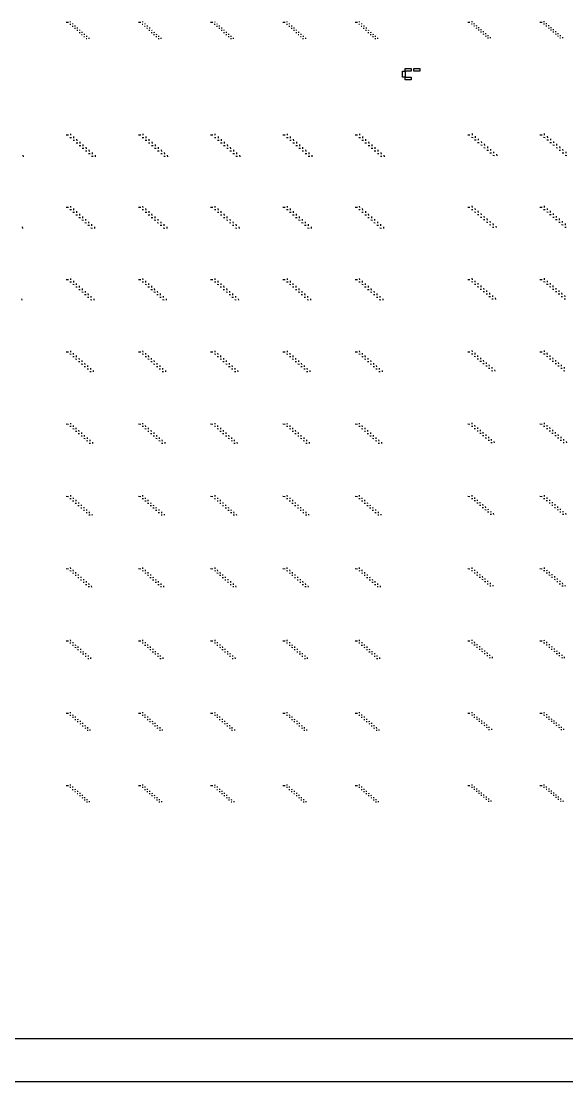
# Model space of a CAD drawing. Extents: x 0 to 300000, y 0 to 300000.
# Drawn here: x 150708 to 188482, y 0 to 73365 of the extents above; entities that cross this region are included whole.
import ezdxf

# ---------------------------------------------------------------- set-up
doc = ezdxf.new("R2010")
doc.units = 0

msp = doc.modelspace()

# ---------------------------------------------------------------- linework, layer by layer
at = {"color": 7}
for p, q in [((181900, 73365), (181900, 73300)), ((186900, 73365), (186900, 73300)), ((153820, 73305), (153980, 73295)), ((154075, 73170), (154140, 73170)), ((154100, 73355), (154105, 73290)), ((154235, 73030), (154300, 73025)), ((154260, 73215), (154265, 73150)), ((154395, 72885), (154460, 72880)), ((154420, 73070), (154425, 73005)), ((154555, 72740), (154620, 72735)), ((154580, 72925), (154585, 72860)), ((154740, 72780), (154745, 72715)), ((154900, 72635), (154905, 72570)), ((158820, 73305), (158980, 73295)), ((159075, 73170), (159140, 73170)), ((159100, 73355), (159105, 73290)), ((159235, 73030), (159300, 73025)), ((159260, 73215), (159265, 73150)), ((159395, 72885), (159460, 72880)), ((159420, 73070), (159425, 73005)), ((159555, 72740), (159620, 72735)), ((159580, 72925), (159585, 72860)), ((159740, 72780), (159745, 72715)), ((159900, 72635), (159905, 72570)), ((163820, 73305), (163980, 73295)), ((164075, 73170), (164140, 73170)), ((164100, 73355), (164105, 73290)), ((164235, 73030), (164300, 73025)), ((164260, 73215), (164265, 73150)), ((164395, 72885), (164460, 72880)), ((164420, 73070), (164425, 73005)), ((164555, 72740), (164620, 72735)), ((164580, 72925), (164585, 72860)), ((164740, 72780), (164745, 72715)), ((164900, 72635), (164905, 72570)), ((168820, 73305), (168980, 73295)), ((169075, 73170), (169140, 73170)), ((169100, 73355), (169105, 73290)), ((169235, 73030), (169300, 73025)), ((169260, 73215), (169265, 73150)), ((169395, 72885), (169460, 72880)), ((169420, 73070), (169425, 73005)), ((169555, 72740), (169620, 72735)), ((169580, 72925), (169585, 72860)), ((169740, 72780), (169745, 72715)), ((169900, 72635), (169905, 72570)), ((173820, 73305), (173980, 73295)), ((174075, 73170), (174140, 73170)), ((174100, 73355), (174105, 73290)), ((174235, 73030), (174300, 73025)), ((174260, 73215), (174265, 73150)), ((174395, 72885), (174460, 72880)), ((174420, 73070), (174425, 73005)), ((174555, 72740), (174620, 72735)), ((174580, 72925), (174585, 72860)), ((174740, 72780), (174745, 72715)), ((174900, 72635), (174905, 72570)), ((181620, 73305), (181780, 73295)), ((181875, 73180), (181940, 73175)), ((182035, 73040), (182095, 73035)), ((182055, 73225), (182060, 73160)), ((182190, 72900), (182255, 72895)), ((182215, 73085), (182220, 73020)), ((182350, 72765), (182415, 72760)), ((182375, 72950), (182380, 72885)), ((182535, 72810), (182540, 72745)), ((182695, 72670), (182700, 72605)), ((186620, 73305), (186780, 73295)), ((186875, 73180), (186940, 73175)), ((187035, 73040), (187095, 73035)), ((187055, 73225), (187060, 73160)), ((187190, 72900), (187255, 72895)), ((187215, 73085), (187220, 73020)), ((187350, 72765), (187415, 72760)), ((187375, 72950), (187380, 72885)), ((187535, 72810), (187540, 72745)), ((187695, 72670), (187700, 72605)), ((154715, 72595), (154780, 72590)), ((154875, 72450), (154940, 72445)), ((155035, 72305), (155100, 72305)), ((155060, 72495), (155065, 72430)), ((155195, 72165), (155260, 72160)), ((155220, 72350), (155225, 72285)), ((155380, 72205), (155385, 72140)), ((159715, 72595), (159780, 72590)), ((159875, 72450), (159940, 72445)), ((160035, 72305), (160100, 72305)), ((160060, 72495), (160065, 72430)), ((160195, 72165), (160260, 72160)), ((160220, 72350), (160225, 72285)), ((160380, 72205), (160385, 72140)), ((164715, 72595), (164780, 72590)), ((164875, 72450), (164940, 72445)), ((165035, 72305), (165100, 72305)), ((165060, 72495), (165065, 72430)), ((165195, 72165), (165260, 72160)), ((165220, 72350), (165225, 72285)), ((165380, 72205), (165385, 72140)), ((169715, 72595), (169780, 72590)), ((169875, 72450), (169940, 72445)), ((170035, 72305), (170100, 72305)), ((170060, 72495), (170065, 72430)), ((170195, 72165), (170260, 72160)), ((170220, 72350), (170225, 72285)), ((170380, 72205), (170385, 72140)), ((174715, 72595), (174780, 72590)), ((174875, 72450), (174940, 72445)), ((175035, 72305), (175100, 72305)), ((175060, 72495), (175065, 72430)), ((175195, 72165), (175260, 72160)), ((175220, 72350), (175225, 72285)), ((175380, 72205), (175385, 72140)), ((182510, 72625), (182575, 72620)), ((182670, 72485), (182735, 72480)), ((182830, 72345), (182895, 72340)), ((182855, 72530), (182860, 72465)), ((182990, 72210), (183055, 72205)), ((183015, 72395), (183020, 72330)), ((183175, 72255), (183180, 72190)), ((187510, 72625), (187575, 72620)), ((187670, 72485), (187735, 72480)), ((187830, 72345), (187895, 72340)), ((187855, 72530), (187860, 72465)), ((187990, 72210), (188055, 72205)), ((188015, 72395), (188020, 72330)), ((188175, 72255), (188180, 72190)), ((153820, 65505), (153980, 65495)), ((154080, 65330), (154190, 65325)), ((154120, 65580), (154125, 65475)), ((154335, 65395), (154340, 65285)), ((158820, 65505), (158980, 65495)), ((159080, 65330), (159190, 65325)), ((159120, 65580), (159125, 65475)), ((159335, 65395), (159340, 65285)), ((163820, 65505), (163980, 65495)), ((164080, 65330), (164190, 65325)), ((164120, 65580), (164125, 65475)), ((164335, 65395), (164340, 65285)), ((168820, 65505), (168980, 65495)), ((169080, 65330), (169190, 65325)), ((169120, 65580), (169125, 65475)), ((169335, 65395), (169340, 65285)), ((173820, 65505), (173980, 65495)), ((174080, 65330), (174190, 65325)), ((174120, 65580), (174125, 65475)), ((174335, 65395), (174340, 65285)), ((181620, 65505), (181780, 65495)), ((181880, 65340), (181990, 65330)), ((181920, 65590), (181925, 65480)), ((182130, 65410), (182140, 65300)), ((186620, 65505), (186780, 65495)), ((186880, 65340), (186990, 65330)), ((186920, 65590), (186925, 65480)), ((187130, 65410), (187140, 65300)), ((154295, 65145), (154405, 65140)), ((154510, 64960), (154620, 64955)), ((154545, 65210), (154555, 65100)), ((154725, 64775), (154835, 64765)), ((154760, 65025), (154770, 64915)), ((154935, 64590), (155045, 64580)), ((154975, 64840), (154980, 64730)), ((155185, 64655), (155195, 64545)), ((159295, 65145), (159405, 65140)), ((159510, 64960), (159620, 64955)), ((159545, 65210), (159555, 65100)), ((159725, 64775), (159835, 64765)), ((159760, 65025), (159770, 64915)), ((159935, 64590), (160045, 64580)), ((159975, 64840), (159980, 64730)), ((160185, 64655), (160195, 64545)), ((164295, 65145), (164405, 65140)), ((164510, 64960), (164620, 64955)), ((164545, 65210), (164555, 65100)), ((164725, 64775), (164835, 64765)), ((164760, 65025), (164770, 64915)), ((164935, 64590), (165045, 64580)), ((164975, 64840), (164980, 64730)), ((165185, 64655), (165195, 64545)), ((169295, 65145), (169405, 65140)), ((169510, 64960), (169620, 64955)), ((169545, 65210), (169555, 65100)), ((169725, 64775), (169835, 64765)), ((169760, 65025), (169770, 64915)), ((169935, 64590), (170045, 64580)), ((169975, 64840), (169980, 64730)), ((170185, 64655), (170195, 64545)), ((174295, 65145), (174405, 65140)), ((174510, 64960), (174620, 64955)), ((174545, 65210), (174555, 65100)), ((174725, 64775), (174835, 64765)), ((174760, 65025), (174770, 64915)), ((174935, 64590), (175045, 64580)), ((174975, 64840), (174980, 64730)), ((175185, 64655), (175195, 64545)), ((182095, 65160), (182205, 65155)), ((182305, 64980), (182415, 64975)), ((182345, 65235), (182350, 65125)), ((182520, 64805), (182630, 64795)), ((182555, 65055), (182565, 64945)), ((182735, 64625), (182840, 64615)), ((182770, 64875), (182775, 64765)), ((182985, 64695), (182990, 64585)), ((187095, 65160), (187205, 65155)), ((187305, 64980), (187415, 64975)), ((187345, 65235), (187350, 65125)), ((187520, 64805), (187630, 64795)), ((187555, 65055), (187565, 64945)), ((187735, 64625), (187840, 64615)), ((187770, 64875), (187775, 64765)), ((187985, 64695), (187990, 64585)), ((150825, 64100), (150835, 63990)), ((155150, 64405), (155260, 64395)), ((155365, 64220), (155475, 64210)), ((155400, 64470), (155410, 64360)), ((155575, 64035), (155685, 64025)), ((155615, 64285), (155620, 64175)), ((155825, 64100), (155835, 63990)), ((160150, 64405), (160260, 64395)), ((160365, 64220), (160475, 64210)), ((160400, 64470), (160410, 64360)), ((160575, 64035), (160685, 64025)), ((160615, 64285), (160620, 64175)), ((160825, 64100), (160835, 63990)), ((165150, 64405), (165260, 64395)), ((165365, 64220), (165475, 64210)), ((165400, 64470), (165410, 64360)), ((165575, 64035), (165685, 64025)), ((165615, 64285), (165620, 64175)), ((165825, 64100), (165835, 63990)), ((170150, 64405), (170260, 64395)), ((170365, 64220), (170475, 64210)), ((170400, 64470), (170410, 64360)), ((170575, 64035), (170685, 64025)), ((170615, 64285), (170620, 64175)), ((170825, 64100), (170835, 63990)), ((175150, 64405), (175260, 64395)), ((175365, 64220), (175475, 64210)), ((175400, 64470), (175410, 64360)), ((175575, 64035), (175685, 64025)), ((175615, 64285), (175620, 64175)), ((175825, 64100), (175835, 63990)), ((182945, 64445), (183055, 64440)), ((183160, 64270), (183270, 64260)), ((183195, 64520), (183205, 64410)), ((183370, 64090), (183480, 64080)), ((183410, 64340), (183415, 64230)), ((183620, 64160), (183630, 64050)), ((187945, 64445), (188055, 64440)), ((188160, 64270), (188270, 64260)), ((188195, 64520), (188205, 64410)), ((188370, 64090), (188480, 64080)), ((188410, 64340), (188415, 64230)), ((153820, 60505), (153980, 60495)), ((154080, 60335), (154185, 60330)), ((154115, 60580), (154125, 60475)), ((154325, 60400), (154335, 60295)), ((154535, 60220), (154540, 60115)), ((158820, 60505), (158980, 60495)), ((159080, 60335), (159185, 60330)), ((159115, 60580), (159125, 60475)), ((159325, 60400), (159335, 60295)), ((159535, 60220), (159540, 60115)), ((163820, 60505), (163980, 60495)), ((164080, 60335), (164185, 60330)), ((164115, 60580), (164125, 60475)), ((164325, 60400), (164335, 60295)), ((164535, 60220), (164540, 60115)), ((168820, 60505), (168980, 60495)), ((169080, 60335), (169185, 60330)), ((169115, 60580), (169125, 60475)), ((169325, 60400), (169335, 60295)), ((169535, 60220), (169540, 60115)), ((173820, 60505), (173980, 60495)), ((174080, 60335), (174185, 60330)), ((174115, 60580), (174125, 60475)), ((174325, 60400), (174335, 60295)), ((174535, 60220), (174540, 60115)), ((181620, 60505), (181780, 60495)), ((181880, 60345), (181985, 60335)), ((181915, 60585), (181925, 60480)), ((182090, 60170), (182195, 60160)), ((182125, 60415), (182130, 60310)), ((182330, 60240), (182340, 60135)), ((186620, 60505), (186780, 60495)), ((186880, 60345), (186985, 60335)), ((186915, 60585), (186925, 60480)), ((187090, 60170), (187195, 60160)), ((187125, 60415), (187130, 60310)), ((187330, 60240), (187340, 60135)), ((154290, 60155), (154395, 60150)), ((154500, 59975), (154605, 59965)), ((154705, 59795), (154810, 59785)), ((154740, 60035), (154750, 59930)), ((154915, 59615), (155020, 59605)), ((154950, 59855), (154955, 59750)), ((155125, 59430), (155225, 59425)), ((155160, 59675), (155165, 59570)), ((155365, 59495), (155375, 59390)), ((159290, 60155), (159395, 60150)), ((159500, 59975), (159605, 59965)), ((159705, 59795), (159810, 59785)), ((159740, 60035), (159750, 59930)), ((159915, 59615), (160020, 59605)), ((159950, 59855), (159955, 59750)), ((160125, 59430), (160225, 59425)), ((160160, 59675), (160165, 59570)), ((160365, 59495), (160375, 59390)), ((164290, 60155), (164395, 60150)), ((164500, 59975), (164605, 59965)), ((164705, 59795), (164810, 59785)), ((164740, 60035), (164750, 59930)), ((164915, 59615), (165020, 59605)), ((164950, 59855), (164955, 59750)), ((165125, 59430), (165225, 59425)), ((165160, 59675), (165165, 59570)), ((165365, 59495), (165375, 59390)), ((169290, 60155), (169395, 60150)), ((169500, 59975), (169605, 59965)), ((169705, 59795), (169810, 59785)), ((169740, 60035), (169750, 59930)), ((169915, 59615), (170020, 59605)), ((169950, 59855), (169955, 59750)), ((170125, 59430), (170225, 59425)), ((170160, 59675), (170165, 59570)), ((170365, 59495), (170375, 59390)), ((174290, 60155), (174395, 60150)), ((174500, 59975), (174605, 59965)), ((174705, 59795), (174810, 59785)), ((174740, 60035), (174750, 59930)), ((174915, 59615), (175020, 59605)), ((174950, 59855), (174955, 59750)), ((175125, 59430), (175225, 59425)), ((175160, 59675), (175165, 59570)), ((175365, 59495), (175375, 59390)), ((182295, 59995), (182400, 59990)), ((182505, 59820), (182610, 59815)), ((182540, 60065), (182545, 59960)), ((182710, 59645), (182815, 59640)), ((182745, 59890), (182755, 59785)), ((182920, 59475), (183025, 59465)), ((182955, 59715), (182960, 59610)), ((183160, 59540), (183170, 59440)), ((187295, 59995), (187400, 59990)), ((187505, 59820), (187610, 59815)), ((187540, 60065), (187545, 59960)), ((187710, 59645), (187815, 59640)), ((187745, 59890), (187755, 59785)), ((187920, 59475), (188025, 59465)), ((187955, 59715), (187960, 59610)), ((188160, 59540), (188170, 59440)), ((150780, 59130), (150790, 59025)), ((155330, 59250), (155435, 59245)), ((155540, 59070), (155645, 59060)), ((155575, 59315), (155580, 59210)), ((155780, 59130), (155790, 59025)), ((160330, 59250), (160435, 59245)), ((160540, 59070), (160645, 59060)), ((160575, 59315), (160580, 59210)), ((160780, 59130), (160790, 59025)), ((165330, 59250), (165435, 59245)), ((165540, 59070), (165645, 59060)), ((165575, 59315), (165580, 59210)), ((165780, 59130), (165790, 59025)), ((170330, 59250), (170435, 59245)), ((170540, 59070), (170645, 59060)), ((170575, 59315), (170580, 59210)), ((170780, 59130), (170790, 59025)), ((175330, 59250), (175435, 59245)), ((175540, 59070), (175645, 59060)), ((175575, 59315), (175580, 59210)), ((175780, 59130), (175790, 59025)), ((183125, 59300), (183230, 59290)), ((183335, 59125), (183440, 59120)), ((183370, 59370), (183375, 59265)), ((183575, 59195), (183585, 59090)), ((188125, 59300), (188230, 59290)), ((188335, 59125), (188440, 59120)), ((188370, 59370), (188375, 59265)), ((153820, 55505), (153980, 55495)), ((154080, 55340), (154180, 55335)), ((154115, 55575), (154120, 55475)), ((154285, 55165), (154385, 55160)), ((154320, 55400), (154325, 55300)), ((154520, 55225), (154525, 55125)), ((154725, 55050), (154730, 54950)), ((158820, 55505), (158980, 55495)), ((159080, 55340), (159180, 55335)), ((159115, 55575), (159120, 55475)), ((159285, 55165), (159385, 55160)), ((159320, 55400), (159325, 55300)), ((159520, 55225), (159525, 55125)), ((159725, 55050), (159730, 54950)), ((163820, 55505), (163980, 55495)), ((164080, 55340), (164180, 55335)), ((164115, 55575), (164120, 55475)), ((164285, 55165), (164385, 55160)), ((164320, 55400), (164325, 55300)), ((164520, 55225), (164525, 55125)), ((164725, 55050), (164730, 54950)), ((168820, 55505), (168980, 55495)), ((169080, 55340), (169180, 55335)), ((169115, 55575), (169120, 55475)), ((169285, 55165), (169385, 55160)), ((169320, 55400), (169325, 55300)), ((169520, 55225), (169525, 55125)), ((169725, 55050), (169730, 54950)), ((173820, 55505), (173980, 55495)), ((174080, 55340), (174180, 55335)), ((174115, 55575), (174120, 55475)), ((174285, 55165), (174385, 55160)), ((174320, 55400), (174325, 55300)), ((174520, 55225), (174525, 55125)), ((174725, 55050), (174730, 54950)), ((181620, 55505), (181780, 55495)), ((181880, 55350), (181980, 55340)), ((181915, 55585), (181920, 55485)), ((182085, 55180), (182185, 55170)), ((182115, 55415), (182125, 55315)), ((182320, 55245), (182325, 55145)), ((182520, 55075), (182525, 54975)), ((186620, 55505), (186780, 55495)), ((186880, 55350), (186980, 55340)), ((186915, 55585), (186920, 55485)), ((187085, 55180), (187185, 55170)), ((187115, 55415), (187125, 55315)), ((187320, 55245), (187325, 55145)), ((187520, 55075), (187525, 54975)), ((154485, 54990), (154585, 54980)), ((154690, 54810), (154790, 54805)), ((154895, 54635), (154995, 54630)), ((154925, 54870), (154935, 54770)), ((155095, 54460), (155195, 54450)), ((155130, 54695), (155135, 54595)), ((155330, 54520), (155340, 54420)), ((155535, 54345), (155540, 54245)), ((159485, 54990), (159585, 54980)), ((159690, 54810), (159790, 54805)), ((159895, 54635), (159995, 54630)), ((159925, 54870), (159935, 54770)), ((160095, 54460), (160195, 54450)), ((160130, 54695), (160135, 54595)), ((160330, 54520), (160340, 54420)), ((160535, 54345), (160540, 54245)), ((164485, 54990), (164585, 54980)), ((164690, 54810), (164790, 54805)), ((164895, 54635), (164995, 54630)), ((164925, 54870), (164935, 54770)), ((165095, 54460), (165195, 54450)), ((165130, 54695), (165135, 54595)), ((165330, 54520), (165340, 54420)), ((165535, 54345), (165540, 54245)), ((169485, 54990), (169585, 54980)), ((169690, 54810), (169790, 54805)), ((169895, 54635), (169995, 54630)), ((169925, 54870), (169935, 54770)), ((170095, 54460), (170195, 54450)), ((170130, 54695), (170135, 54595)), ((170330, 54520), (170340, 54420)), ((170535, 54345), (170540, 54245)), ((174485, 54990), (174585, 54980)), ((174690, 54810), (174790, 54805)), ((174895, 54635), (174995, 54630)), ((174925, 54870), (174935, 54770)), ((175095, 54460), (175195, 54450)), ((175130, 54695), (175135, 54595)), ((175330, 54520), (175340, 54420)), ((175535, 54345), (175540, 54245)), ((182285, 55010), (182385, 55000)), ((182485, 54840), (182585, 54830)), ((182690, 54670), (182790, 54665)), ((182725, 54905), (182730, 54805)), ((182890, 54500), (182990, 54495)), ((182925, 54735), (182930, 54635)), ((183095, 54330), (183195, 54325)), ((183125, 54565), (183135, 54465)), ((183330, 54395), (183335, 54295)), ((187285, 55010), (187385, 55000)), ((187485, 54840), (187585, 54830)), ((187690, 54670), (187790, 54665)), ((187725, 54905), (187730, 54805)), ((187890, 54500), (187990, 54495)), ((187925, 54735), (187930, 54635)), ((188095, 54330), (188195, 54325)), ((188125, 54565), (188135, 54465)), ((188330, 54395), (188335, 54295)), ((150735, 54165), (150745, 54065)), ((155300, 54285), (155400, 54275)), ((155500, 54105), (155600, 54100)), ((155735, 54165), (155745, 54065)), ((160300, 54285), (160400, 54275)), ((160500, 54105), (160600, 54100)), ((160735, 54165), (160745, 54065)), ((165300, 54285), (165400, 54275)), ((165500, 54105), (165600, 54100)), ((165735, 54165), (165745, 54065)), ((170300, 54285), (170400, 54275)), ((170500, 54105), (170600, 54100)), ((170735, 54165), (170745, 54065)), ((175300, 54285), (175400, 54275)), ((175500, 54105), (175600, 54100)), ((175735, 54165), (175745, 54065)), ((183295, 54160), (183395, 54155)), ((183530, 54225), (183540, 54125)), ((188295, 54160), (188395, 54155)), ((153820, 50505), (153980, 50495)), ((154080, 50345), (154175, 50340)), ((154115, 50575), (154120, 50480)), ((154280, 50175), (154375, 50165)), ((154310, 50400), (154315, 50305)), ((154475, 50000), (154570, 49995)), ((154505, 50230), (154515, 50135)), ((154705, 50060), (154710, 49965)), ((158820, 50505), (158980, 50495)), ((159080, 50345), (159175, 50340)), ((159115, 50575), (159120, 50480)), ((159280, 50175), (159375, 50165)), ((159310, 50400), (159315, 50305)), ((159475, 50000), (159570, 49995)), ((159505, 50230), (159515, 50135)), ((159705, 50060), (159710, 49965)), ((163820, 50505), (163980, 50495)), ((164080, 50345), (164175, 50340)), ((164115, 50575), (164120, 50480)), ((164280, 50175), (164375, 50165)), ((164310, 50400), (164315, 50305)), ((164475, 50000), (164570, 49995)), ((164505, 50230), (164515, 50135)), ((164705, 50060), (164710, 49965)), ((168820, 50505), (168980, 50495)), ((169080, 50345), (169175, 50340)), ((169115, 50575), (169120, 50480)), ((169280, 50175), (169375, 50165)), ((169310, 50400), (169315, 50305)), ((169475, 50000), (169570, 49995)), ((169505, 50230), (169515, 50135)), ((169705, 50060), (169710, 49965)), ((173820, 50505), (173980, 50495)), ((174080, 50345), (174175, 50340)), ((174115, 50575), (174120, 50480)), ((174280, 50175), (174375, 50165)), ((174310, 50400), (174315, 50305)), ((174475, 50000), (174570, 49995)), ((174505, 50230), (174515, 50135)), ((174705, 50060), (174710, 49965)), ((181620, 50505), (181780, 50495)), ((181880, 50355), (181975, 50345)), ((181910, 50580), (181920, 50485)), ((182075, 50190), (182170, 50180)), ((182110, 50415), (182115, 50320)), ((182275, 50020), (182370, 50015)), ((182305, 50250), (182310, 50155)), ((182500, 50085), (182510, 49990)), ((182700, 49920), (182705, 49825)), ((186620, 50505), (186780, 50495)), ((186880, 50355), (186975, 50345)), ((186910, 50580), (186920, 50485)), ((187075, 50190), (187170, 50180)), ((187110, 50415), (187115, 50320)), ((187275, 50020), (187370, 50015)), ((187305, 50250), (187310, 50155)), ((187500, 50085), (187510, 49990)), ((187700, 49920), (187705, 49825)), ((154675, 49830), (154770, 49825)), ((154870, 49660), (154965, 49650)), ((154900, 49885), (154910, 49795)), ((155070, 49485), (155165, 49480)), ((155100, 49715), (155105, 49620)), ((155265, 49315), (155360, 49310)), ((155295, 49545), (155305, 49450)), ((155495, 49370), (155500, 49280)), ((155690, 49200), (155700, 49105)), ((159675, 49830), (159770, 49825)), ((159870, 49660), (159965, 49650)), ((159900, 49885), (159910, 49795)), ((160070, 49485), (160165, 49480)), ((160100, 49715), (160105, 49620)), ((160265, 49315), (160360, 49310)), ((160295, 49545), (160305, 49450)), ((160495, 49370), (160500, 49280)), ((160690, 49200), (160700, 49105)), ((164675, 49830), (164770, 49825)), ((164870, 49660), (164965, 49650)), ((164900, 49885), (164910, 49795)), ((165070, 49485), (165165, 49480)), ((165100, 49715), (165105, 49620)), ((165265, 49315), (165360, 49310)), ((165295, 49545), (165305, 49450)), ((165495, 49370), (165500, 49280)), ((165690, 49200), (165700, 49105)), ((169675, 49830), (169770, 49825)), ((169870, 49660), (169965, 49650)), ((169900, 49885), (169910, 49795)), ((170070, 49485), (170165, 49480)), ((170100, 49715), (170105, 49620)), ((170265, 49315), (170360, 49310)), ((170295, 49545), (170305, 49450)), ((170495, 49370), (170500, 49280)), ((170690, 49200), (170700, 49105)), ((174675, 49830), (174770, 49825)), ((174870, 49660), (174965, 49650)), ((174900, 49885), (174910, 49795)), ((175070, 49485), (175165, 49480)), ((175100, 49715), (175105, 49620)), ((175265, 49315), (175360, 49310)), ((175295, 49545), (175305, 49450)), ((175495, 49370), (175500, 49280)), ((175690, 49200), (175700, 49105)), ((182470, 49855), (182565, 49850)), ((182670, 49690), (182765, 49685)), ((182865, 49525), (182960, 49520)), ((182895, 49755), (182905, 49660)), ((183060, 49360), (183155, 49355)), ((183095, 49590), (183100, 49495)), ((183260, 49195), (183355, 49190)), ((183290, 49425), (183295, 49330)), ((183485, 49260), (183495, 49165)), ((187470, 49855), (187565, 49850)), ((187670, 49690), (187765, 49685)), ((187865, 49525), (187960, 49520)), ((187895, 49755), (187905, 49660)), ((188060, 49360), (188155, 49355)), ((188095, 49590), (188100, 49495)), ((188260, 49195), (188355, 49190)), ((188290, 49425), (188295, 49330)), ((155465, 49145), (155560, 49135)), ((160465, 49145), (160560, 49135)), ((165465, 49145), (165560, 49135)), ((170465, 49145), (170560, 49135)), ((175465, 49145), (175560, 49135)), ((153820, 45505), (153980, 45495)), ((154110, 45570), (154115, 45480)), ((158820, 45505), (158980, 45495)), ((159110, 45570), (159115, 45480)), ((163820, 45505), (163980, 45495)), ((164110, 45570), (164115, 45480)), ((168820, 45505), (168980, 45495)), ((169110, 45570), (169115, 45480)), ((173820, 45505), (173980, 45495)), ((174110, 45570), (174115, 45480)), ((181620, 45505), (181780, 45495)), ((181910, 45580), (181915, 45490)), ((186620, 45505), (186780, 45495)), ((186910, 45580), (186915, 45490)), ((154080, 45350), (154170, 45345)), ((154275, 45185), (154365, 45175)), ((154300, 45405), (154310, 45315)), ((154465, 45015), (154555, 45010)), ((154495, 45235), (154500, 45145)), ((154655, 44850), (154745, 44840)), ((154685, 45070), (154695, 44980)), ((154880, 44905), (154885, 44815)), ((159080, 45350), (159170, 45345)), ((159275, 45185), (159365, 45175)), ((159300, 45405), (159310, 45315)), ((159465, 45015), (159555, 45010)), ((159495, 45235), (159500, 45145)), ((159655, 44850), (159745, 44840)), ((159685, 45070), (159695, 44980)), ((159880, 44905), (159885, 44815)), ((164080, 45350), (164170, 45345)), ((164275, 45185), (164365, 45175)), ((164300, 45405), (164310, 45315)), ((164465, 45015), (164555, 45010)), ((164495, 45235), (164500, 45145)), ((164655, 44850), (164745, 44840)), ((164685, 45070), (164695, 44980)), ((164880, 44905), (164885, 44815)), ((169080, 45350), (169170, 45345)), ((169275, 45185), (169365, 45175)), ((169300, 45405), (169310, 45315)), ((169465, 45015), (169555, 45010)), ((169495, 45235), (169500, 45145)), ((169655, 44850), (169745, 44840)), ((169685, 45070), (169695, 44980)), ((169880, 44905), (169885, 44815)), ((174080, 45350), (174170, 45345)), ((174275, 45185), (174365, 45175)), ((174300, 45405), (174310, 45315)), ((174465, 45015), (174555, 45010)), ((174495, 45235), (174500, 45145)), ((174655, 44850), (174745, 44840)), ((174685, 45070), (174695, 44980)), ((174880, 44905), (174885, 44815)), ((181880, 45355), (181970, 45350)), ((182070, 45195), (182160, 45190)), ((182100, 45420), (182105, 45330)), ((182265, 45035), (182355, 45030)), ((182290, 45255), (182300, 45165)), ((182455, 44875), (182545, 44870)), ((182485, 45095), (182490, 45005)), ((182675, 44935), (182680, 44845)), ((182865, 44775), (182875, 44685)), ((186880, 45355), (186970, 45350)), ((187070, 45195), (187160, 45190)), ((187100, 45420), (187105, 45330)), ((187265, 45035), (187355, 45030)), ((187290, 45255), (187300, 45165)), ((187455, 44875), (187545, 44870)), ((187485, 45095), (187490, 45005)), ((187675, 44935), (187680, 44845)), ((187865, 44775), (187875, 44685)), ((154850, 44680), (154940, 44675)), ((155040, 44515), (155130, 44510)), ((155070, 44735), (155075, 44645)), ((155235, 44350), (155325, 44340)), ((155265, 44570), (155270, 44480)), ((155425, 44180), (155515, 44175)), ((155455, 44400), (155460, 44310)), ((155645, 44235), (155655, 44145)), ((159850, 44680), (159940, 44675)), ((160040, 44515), (160130, 44510)), ((160070, 44735), (160075, 44645)), ((160235, 44350), (160325, 44340)), ((160265, 44570), (160270, 44480)), ((160425, 44180), (160515, 44175)), ((160455, 44400), (160460, 44310)), ((160645, 44235), (160655, 44145)), ((164850, 44680), (164940, 44675)), ((165040, 44515), (165130, 44510)), ((165070, 44735), (165075, 44645)), ((165235, 44350), (165325, 44340)), ((165265, 44570), (165270, 44480)), ((165425, 44180), (165515, 44175)), ((165455, 44400), (165460, 44310)), ((165645, 44235), (165655, 44145)), ((169850, 44680), (169940, 44675)), ((170040, 44515), (170130, 44510)), ((170070, 44735), (170075, 44645)), ((170235, 44350), (170325, 44340)), ((170265, 44570), (170270, 44480)), ((170425, 44180), (170515, 44175)), ((170455, 44400), (170460, 44310)), ((170645, 44235), (170655, 44145)), ((174850, 44680), (174940, 44675)), ((175040, 44515), (175130, 44510)), ((175070, 44735), (175075, 44645)), ((175235, 44350), (175325, 44340)), ((175265, 44570), (175270, 44480)), ((175425, 44180), (175515, 44175)), ((175455, 44400), (175460, 44310)), ((175645, 44235), (175655, 44145)), ((182645, 44715), (182735, 44710)), ((182840, 44555), (182930, 44545)), ((183030, 44395), (183120, 44385)), ((183060, 44615), (183065, 44525)), ((183220, 44230), (183310, 44225)), ((183250, 44455), (183255, 44365)), ((183440, 44295), (183450, 44205)), ((187645, 44715), (187735, 44710)), ((187840, 44555), (187930, 44545)), ((188030, 44395), (188120, 44385)), ((188060, 44615), (188065, 44525)), ((188220, 44230), (188310, 44225)), ((188250, 44455), (188255, 44365)), ((188440, 44295), (188450, 44205)), ((153820, 40505), (153980, 40495)), ((154080, 40355), (154165, 40350)), ((154110, 40570), (154115, 40485)), ((154295, 40405), (154300, 40320)), ((158820, 40505), (158980, 40495)), ((159080, 40355), (159165, 40350)), ((159110, 40570), (159115, 40485)), ((159295, 40405), (159300, 40320)), ((163820, 40505), (163980, 40495)), ((164080, 40355), (164165, 40350)), ((164110, 40570), (164115, 40485)), ((164295, 40405), (164300, 40320)), ((168820, 40505), (168980, 40495)), ((169080, 40355), (169165, 40350)), ((169110, 40570), (169115, 40485)), ((169295, 40405), (169300, 40320)), ((173820, 40505), (173980, 40495)), ((174080, 40355), (174165, 40350)), ((174110, 40570), (174115, 40485)), ((174295, 40405), (174300, 40320)), ((181620, 40505), (181780, 40495)), ((181880, 40360), (181965, 40355)), ((181905, 40575), (181915, 40490)), ((182095, 40420), (182100, 40335)), ((186620, 40505), (186780, 40495)), ((186880, 40360), (186965, 40355)), ((186905, 40575), (186915, 40490)), ((187095, 40420), (187100, 40335)), ((154270, 40190), (154350, 40185)), ((154455, 40030), (154540, 40025)), ((154480, 40245), (154485, 40160)), ((154640, 39865), (154725, 39860)), ((154670, 40080), (154675, 39995)), ((154830, 39705), (154915, 39700)), ((154855, 39920), (154860, 39835)), ((155040, 39755), (155050, 39670)), ((159270, 40190), (159350, 40185)), ((159455, 40030), (159540, 40025)), ((159480, 40245), (159485, 40160)), ((159640, 39865), (159725, 39860)), ((159670, 40080), (159675, 39995)), ((159830, 39705), (159915, 39700)), ((159855, 39920), (159860, 39835)), ((160040, 39755), (160050, 39670)), ((164270, 40190), (164350, 40185)), ((164455, 40030), (164540, 40025)), ((164480, 40245), (164485, 40160)), ((164640, 39865), (164725, 39860)), ((164670, 40080), (164675, 39995)), ((164830, 39705), (164915, 39700)), ((164855, 39920), (164860, 39835)), ((165040, 39755), (165050, 39670)), ((169270, 40190), (169350, 40185)), ((169455, 40030), (169540, 40025)), ((169480, 40245), (169485, 40160)), ((169640, 39865), (169725, 39860)), ((169670, 40080), (169675, 39995)), ((169830, 39705), (169915, 39700)), ((169855, 39920), (169860, 39835)), ((170040, 39755), (170050, 39670)), ((174270, 40190), (174350, 40185)), ((174455, 40030), (174540, 40025)), ((174480, 40245), (174485, 40160)), ((174640, 39865), (174725, 39860)), ((174670, 40080), (174675, 39995)), ((174830, 39705), (174915, 39700)), ((174855, 39920), (174860, 39835)), ((175040, 39755), (175050, 39670)), ((182065, 40205), (182150, 40200)), ((182250, 40050), (182335, 40045)), ((182280, 40265), (182285, 40180)), ((182440, 39895), (182525, 39885)), ((182465, 40105), (182470, 40020)), ((182625, 39735), (182710, 39730)), ((182650, 39950), (182660, 39865)), ((182840, 39795), (182845, 39710)), ((183025, 39640), (183030, 39555)), ((187065, 40205), (187150, 40200)), ((187250, 40050), (187335, 40045)), ((187280, 40265), (187285, 40180)), ((187440, 39895), (187525, 39885)), ((187465, 40105), (187470, 40020)), ((187625, 39735), (187710, 39730)), ((187650, 39950), (187660, 39865)), ((187840, 39795), (187845, 39710)), ((188025, 39640), (188030, 39555)), ((155015, 39540), (155100, 39535)), ((155200, 39380), (155285, 39375)), ((155230, 39595), (155235, 39510)), ((155390, 39220), (155475, 39210)), ((155415, 39430), (155420, 39345)), ((155600, 39270), (155610, 39185)), ((160015, 39540), (160100, 39535)), ((160200, 39380), (160285, 39375)), ((160230, 39595), (160235, 39510)), ((160390, 39220), (160475, 39210)), ((160415, 39430), (160420, 39345)), ((160600, 39270), (160610, 39185)), ((165015, 39540), (165100, 39535)), ((165200, 39380), (165285, 39375)), ((165230, 39595), (165235, 39510)), ((165390, 39220), (165475, 39210)), ((165415, 39430), (165420, 39345)), ((165600, 39270), (165610, 39185)), ((170015, 39540), (170100, 39535)), ((170200, 39380), (170285, 39375)), ((170230, 39595), (170235, 39510)), ((170390, 39220), (170475, 39210)), ((170415, 39430), (170420, 39345)), ((170600, 39270), (170610, 39185)), ((175015, 39540), (175100, 39535)), ((175200, 39380), (175285, 39375)), ((175230, 39595), (175235, 39510)), ((175390, 39220), (175475, 39210)), ((175415, 39430), (175420, 39345)), ((175600, 39270), (175610, 39185)), ((182810, 39580), (182895, 39575)), ((182995, 39425), (183080, 39420)), ((183185, 39270), (183270, 39260)), ((183210, 39480), (183215, 39395)), ((183395, 39325), (183405, 39240)), ((187810, 39580), (187895, 39575)), ((187995, 39425), (188080, 39420)), ((188185, 39270), (188270, 39260)), ((188210, 39480), (188215, 39395)), ((188395, 39325), (188405, 39240)), ((153820, 35505), (153980, 35495)), ((154080, 35360), (154160, 35355)), ((154105, 35565), (154110, 35485)), ((154285, 35410), (154295, 35330)), ((154470, 35250), (154475, 35170)), ((158820, 35505), (158980, 35495)), ((159080, 35360), (159160, 35355)), ((159105, 35565), (159110, 35485)), ((159285, 35410), (159295, 35330)), ((159470, 35250), (159475, 35170)), ((163820, 35505), (163980, 35495)), ((164080, 35360), (164160, 35355)), ((164105, 35565), (164110, 35485)), ((164285, 35410), (164295, 35330)), ((164470, 35250), (164475, 35170)), ((168820, 35505), (168980, 35495)), ((169080, 35360), (169160, 35355)), ((169105, 35565), (169110, 35485)), ((169285, 35410), (169295, 35330)), ((169470, 35250), (169475, 35170)), ((173820, 35505), (173980, 35495)), ((174080, 35360), (174160, 35355)), ((174105, 35565), (174110, 35485)), ((174285, 35410), (174295, 35330)), ((174470, 35250), (174475, 35170)), ((181620, 35505), (181780, 35495)), ((181880, 35365), (181960, 35360)), ((181905, 35575), (181910, 35495)), ((182085, 35420), (182090, 35340)), ((182265, 35270), (182270, 35190)), ((186620, 35505), (186780, 35495)), ((186880, 35365), (186960, 35360)), ((186905, 35575), (186910, 35495)), ((187085, 35420), (187090, 35340)), ((187265, 35270), (187270, 35190)), ((154260, 35200), (154340, 35195)), ((154445, 35045), (154525, 35040)), ((154625, 34885), (154705, 34880)), ((154650, 35090), (154655, 35015)), ((154805, 34730), (154885, 34720)), ((154830, 34935), (154835, 34855)), ((154990, 34570), (155065, 34565)), ((155015, 34775), (155020, 34695)), ((155195, 34620), (155200, 34540)), ((159260, 35200), (159340, 35195)), ((159445, 35045), (159525, 35040)), ((159625, 34885), (159705, 34880)), ((159650, 35090), (159655, 35015)), ((159805, 34730), (159885, 34720)), ((159830, 34935), (159835, 34855)), ((159990, 34570), (160065, 34565)), ((160015, 34775), (160020, 34695)), ((160195, 34620), (160200, 34540)), ((164260, 35200), (164340, 35195)), ((164445, 35045), (164525, 35040)), ((164625, 34885), (164705, 34880)), ((164650, 35090), (164655, 35015)), ((164805, 34730), (164885, 34720)), ((164830, 34935), (164835, 34855)), ((164990, 34570), (165065, 34565)), ((165015, 34775), (165020, 34695)), ((165195, 34620), (165200, 34540)), ((169260, 35200), (169340, 35195)), ((169445, 35045), (169525, 35040)), ((169625, 34885), (169705, 34880)), ((169650, 35090), (169655, 35015)), ((169805, 34730), (169885, 34720)), ((169830, 34935), (169835, 34855)), ((169990, 34570), (170065, 34565)), ((170015, 34775), (170020, 34695)), ((170195, 34620), (170200, 34540)), ((174260, 35200), (174340, 35195)), ((174445, 35045), (174525, 35040)), ((174625, 34885), (174705, 34880)), ((174650, 35090), (174655, 35015)), ((174805, 34730), (174885, 34720)), ((174830, 34935), (174835, 34855)), ((174990, 34570), (175065, 34565)), ((175015, 34775), (175020, 34695)), ((175195, 34620), (175200, 34540)), ((182060, 35215), (182140, 35210)), ((182240, 35060), (182320, 35055)), ((182420, 34910), (182500, 34905)), ((182445, 35115), (182455, 35040)), ((182605, 34760), (182685, 34755)), ((182630, 34965), (182635, 34885)), ((182785, 34605), (182865, 34600)), ((182810, 34815), (182815, 34735)), ((182990, 34660), (182995, 34580)), ((183170, 34510), (183175, 34430)), ((187060, 35215), (187140, 35210)), ((187240, 35060), (187320, 35055)), ((187420, 34910), (187500, 34905)), ((187445, 35115), (187455, 35040)), ((187605, 34760), (187685, 34755)), ((187630, 34965), (187635, 34885)), ((187785, 34605), (187865, 34600)), ((187810, 34815), (187815, 34735)), ((187990, 34660), (187995, 34580)), ((188170, 34510), (188175, 34430)), ((155170, 34410), (155250, 34405)), ((155350, 34255), (155430, 34250)), ((155375, 34460), (155380, 34380)), ((155555, 34305), (155565, 34225)), ((160170, 34410), (160250, 34405)), ((160350, 34255), (160430, 34250)), ((160375, 34460), (160380, 34380)), ((160555, 34305), (160565, 34225)), ((165170, 34410), (165250, 34405)), ((165350, 34255), (165430, 34250)), ((165375, 34460), (165380, 34380)), ((165555, 34305), (165565, 34225)), ((170170, 34410), (170250, 34405)), ((170350, 34255), (170430, 34250)), ((170375, 34460), (170380, 34380)), ((170555, 34305), (170565, 34225)), ((175170, 34410), (175250, 34405)), ((175350, 34255), (175430, 34250)), ((175375, 34460), (175380, 34380)), ((175555, 34305), (175565, 34225)), ((182965, 34455), (183045, 34450)), ((183145, 34305), (183225, 34300)), ((183350, 34360), (183360, 34280)), ((187965, 34455), (188045, 34450)), ((188145, 34305), (188225, 34300)), ((188350, 34360), (188360, 34280)), ((153820, 30505), (153980, 30495)), ((154080, 30365), (154155, 30360)), ((154105, 30565), (154110, 30490)), ((154255, 30210), (154330, 30205)), ((154280, 30410), (154285, 30335)), ((154455, 30255), (154460, 30180)), ((154630, 30105), (154635, 30030)), ((158820, 30505), (158980, 30495)), ((159080, 30365), (159155, 30360)), ((159105, 30565), (159110, 30490)), ((159255, 30210), (159330, 30205)), ((159280, 30410), (159285, 30335)), ((159455, 30255), (159460, 30180)), ((159630, 30105), (159635, 30030)), ((163820, 30505), (163980, 30495)), ((164080, 30365), (164155, 30360)), ((164105, 30565), (164110, 30490)), ((164255, 30210), (164330, 30205)), ((164280, 30410), (164285, 30335)), ((164455, 30255), (164460, 30180)), ((164630, 30105), (164635, 30030)), ((168820, 30505), (168980, 30495)), ((169080, 30365), (169155, 30360)), ((169105, 30565), (169110, 30490)), ((169255, 30210), (169330, 30205)), ((169280, 30410), (169285, 30335)), ((169455, 30255), (169460, 30180)), ((169630, 30105), (169635, 30030)), ((173820, 30505), (173980, 30495)), ((174080, 30365), (174155, 30360)), ((174105, 30565), (174110, 30490)), ((174255, 30210), (174330, 30205)), ((174280, 30410), (174285, 30335)), ((174455, 30255), (174460, 30180)), ((174630, 30105), (174635, 30030)), ((181620, 30505), (181780, 30495)), ((181880, 30370), (181955, 30365)), ((181900, 30570), (181910, 30495)), ((182055, 30225), (182130, 30220)), ((182080, 30425), (182085, 30350)), ((182255, 30275), (182260, 30200)), ((182430, 30130), (182435, 30055)), ((186620, 30505), (186780, 30495)), ((186880, 30370), (186955, 30365)), ((186900, 30570), (186910, 30495)), ((187055, 30225), (187130, 30220)), ((187080, 30425), (187085, 30350)), ((187255, 30275), (187260, 30200)), ((187430, 30130), (187435, 30055)), ((154430, 30055), (154505, 30050)), ((154610, 29905), (154685, 29900)), ((154785, 29750), (154860, 29745)), ((154810, 29950), (154815, 29875)), ((154960, 29600), (155035, 29595)), ((154985, 29795), (154990, 29720)), ((155135, 29445), (155210, 29440)), ((155160, 29645), (155165, 29570)), ((155335, 29490), (155340, 29415)), ((159430, 30055), (159505, 30050)), ((159610, 29905), (159685, 29900)), ((159785, 29750), (159860, 29745)), ((159810, 29950), (159815, 29875)), ((159960, 29600), (160035, 29595)), ((159985, 29795), (159990, 29720)), ((160135, 29445), (160210, 29440)), ((160160, 29645), (160165, 29570)), ((160335, 29490), (160340, 29415)), ((164430, 30055), (164505, 30050)), ((164610, 29905), (164685, 29900)), ((164785, 29750), (164860, 29745)), ((164810, 29950), (164815, 29875)), ((164960, 29600), (165035, 29595)), ((164985, 29795), (164990, 29720)), ((165135, 29445), (165210, 29440)), ((165160, 29645), (165165, 29570)), ((165335, 29490), (165340, 29415)), ((169430, 30055), (169505, 30050)), ((169610, 29905), (169685, 29900)), ((169785, 29750), (169860, 29745)), ((169810, 29950), (169815, 29875)), ((169960, 29600), (170035, 29595)), ((169985, 29795), (169990, 29720)), ((170135, 29445), (170210, 29440)), ((170160, 29645), (170165, 29570)), ((170335, 29490), (170340, 29415)), ((174430, 30055), (174505, 30050)), ((174610, 29905), (174685, 29900)), ((174785, 29750), (174860, 29745)), ((174810, 29950), (174815, 29875)), ((174960, 29600), (175035, 29595)), ((174985, 29795), (174990, 29720)), ((175135, 29445), (175210, 29440)), ((175160, 29645), (175165, 29570)), ((175335, 29490), (175340, 29415)), ((182230, 30075), (182305, 30070)), ((182405, 29930), (182480, 29925)), ((182580, 29780), (182655, 29775)), ((182605, 29980), (182610, 29905)), ((182755, 29635), (182830, 29630)), ((182780, 29835), (182785, 29760)), ((182935, 29485), (183005, 29480)), ((182955, 29685), (182960, 29610)), ((183130, 29540), (183135, 29465)), ((183305, 29390), (183310, 29315)), ((187230, 30075), (187305, 30070)), ((187405, 29930), (187480, 29925)), ((187580, 29780), (187655, 29775)), ((187605, 29980), (187610, 29905)), ((187755, 29635), (187830, 29630)), ((187780, 29835), (187785, 29760)), ((187935, 29485), (188005, 29480)), ((187955, 29685), (187960, 29610)), ((188130, 29540), (188135, 29465)), ((188305, 29390), (188310, 29315)), ((155315, 29290), (155390, 29285)), ((155510, 29340), (155515, 29265)), ((160315, 29290), (160390, 29285)), ((160510, 29340), (160515, 29265)), ((165315, 29290), (165390, 29285)), ((165510, 29340), (165515, 29265)), ((170315, 29290), (170390, 29285)), ((170510, 29340), (170515, 29265)), ((175315, 29290), (175390, 29285)), ((175510, 29340), (175515, 29265)), ((183110, 29340), (183185, 29335)), ((188110, 29340), (188185, 29335)), ((153820, 25505), (153980, 25495)), ((154080, 25370), (154150, 25365)), ((154100, 25560), (154105, 25490)), ((154250, 25220), (154320, 25215)), ((154270, 25410), (154275, 25340)), ((154420, 25070), (154490, 25065)), ((154445, 25265), (154445, 25195)), ((154615, 25115), (154620, 25045)), ((154785, 24965), (154790, 24895)), ((158820, 25505), (158980, 25495)), ((159080, 25370), (159150, 25365)), ((159100, 25560), (159105, 25490)), ((159250, 25220), (159320, 25215)), ((159270, 25410), (159275, 25340)), ((159420, 25070), (159490, 25065)), ((159445, 25265), (159445, 25195)), ((159615, 25115), (159620, 25045)), ((159785, 24965), (159790, 24895)), ((163820, 25505), (163980, 25495)), ((164080, 25370), (164150, 25365)), ((164100, 25560), (164105, 25490)), ((164250, 25220), (164320, 25215)), ((164270, 25410), (164275, 25340)), ((164420, 25070), (164490, 25065)), ((164445, 25265), (164445, 25195)), ((164615, 25115), (164620, 25045)), ((164785, 24965), (164790, 24895)), ((168820, 25505), (168980, 25495)), ((169080, 25370), (169150, 25365)), ((169100, 25560), (169105, 25490)), ((169250, 25220), (169320, 25215)), ((169270, 25410), (169275, 25340)), ((169420, 25070), (169490, 25065)), ((169445, 25265), (169445, 25195)), ((169615, 25115), (169620, 25045)), ((169785, 24965), (169790, 24895)), ((173820, 25505), (173980, 25495)), ((174080, 25370), (174150, 25365)), ((174100, 25560), (174105, 25490)), ((174250, 25220), (174320, 25215)), ((174270, 25410), (174275, 25340)), ((174420, 25070), (174490, 25065)), ((174445, 25265), (174445, 25195)), ((174615, 25115), (174620, 25045)), ((174785, 24965), (174790, 24895)), ((181620, 25505), (181780, 25495)), ((181880, 25375), (181950, 25370)), ((181900, 25565), (181905, 25495)), ((182050, 25230), (182120, 25225)), ((182070, 25425), (182075, 25355)), ((182220, 25090), (182290, 25085)), ((182240, 25280), (182245, 25210)), ((182390, 24945), (182460, 24940)), ((182410, 25140), (182415, 25070)), ((182580, 24995), (182585, 24925)), ((186620, 25505), (186780, 25495)), ((186880, 25375), (186950, 25370)), ((186900, 25565), (186905, 25495)), ((187050, 25230), (187120, 25225)), ((187070, 25425), (187075, 25355)), ((187220, 25090), (187290, 25085)), ((187240, 25280), (187245, 25210)), ((187390, 24945), (187460, 24940)), ((187410, 25140), (187415, 25070)), ((187580, 24995), (187585, 24925)), ((154590, 24920), (154660, 24920)), ((154765, 24775), (154835, 24770)), ((154935, 24625), (155005, 24620)), ((154955, 24820), (154960, 24750)), ((155105, 24475), (155175, 24470)), ((155125, 24670), (155130, 24600)), ((155275, 24330), (155345, 24325)), ((155295, 24520), (155300, 24450)), ((155465, 24370), (155470, 24300)), ((159590, 24920), (159660, 24920)), ((159765, 24775), (159835, 24770)), ((159935, 24625), (160005, 24620)), ((159955, 24820), (159960, 24750)), ((160105, 24475), (160175, 24470)), ((160125, 24670), (160130, 24600)), ((160275, 24330), (160345, 24325)), ((160295, 24520), (160300, 24450)), ((160465, 24370), (160470, 24300)), ((164590, 24920), (164660, 24920)), ((164765, 24775), (164835, 24770)), ((164935, 24625), (165005, 24620)), ((164955, 24820), (164960, 24750)), ((165105, 24475), (165175, 24470)), ((165125, 24670), (165130, 24600)), ((165275, 24330), (165345, 24325)), ((165295, 24520), (165300, 24450)), ((165465, 24370), (165470, 24300)), ((169590, 24920), (169660, 24920)), ((169765, 24775), (169835, 24770)), ((169935, 24625), (170005, 24620)), ((169955, 24820), (169960, 24750)), ((170105, 24475), (170175, 24470)), ((170125, 24670), (170130, 24600)), ((170275, 24330), (170345, 24325)), ((170295, 24520), (170300, 24450)), ((170465, 24370), (170470, 24300)), ((174590, 24920), (174660, 24920)), ((174765, 24775), (174835, 24770)), ((174935, 24625), (175005, 24620)), ((174955, 24820), (174960, 24750)), ((175105, 24475), (175175, 24470)), ((175125, 24670), (175130, 24600)), ((175275, 24330), (175345, 24325)), ((175295, 24520), (175300, 24450)), ((175465, 24370), (175470, 24300)), ((182560, 24805), (182630, 24800)), ((182730, 24660), (182800, 24655)), ((182750, 24855), (182755, 24785)), ((182900, 24520), (182970, 24515)), ((182920, 24710), (182925, 24640)), ((183070, 24375), (183140, 24370)), ((183090, 24565), (183095, 24495)), ((183260, 24425), (183265, 24355)), ((187560, 24805), (187630, 24800)), ((187730, 24660), (187800, 24655)), ((187750, 24855), (187755, 24785)), ((187900, 24520), (187970, 24515)), ((187920, 24710), (187925, 24640)), ((188070, 24375), (188140, 24370)), ((188090, 24565), (188095, 24495)), ((188260, 24425), (188265, 24355)), ((154100, 20555), (154105, 20490)), ((159100, 20555), (159105, 20490)), ((164100, 20555), (164105, 20490)), ((169100, 20555), (169105, 20490)), ((174100, 20555), (174105, 20490)), ((181900, 20565), (181900, 20500)), ((186900, 20565), (186900, 20500)), ((153820, 20505), (153980, 20495)), ((154080, 20370), (154145, 20370)), ((154245, 20230), (154310, 20225)), ((154265, 20415), (154270, 20350)), ((154410, 20085), (154475, 20080)), ((154430, 20270), (154435, 20205)), ((154575, 19940), (154640, 19935)), ((154595, 20125), (154600, 20060)), ((154760, 19980), (154765, 19915)), ((154925, 19840), (154930, 19775)), ((158820, 20505), (158980, 20495)), ((159080, 20370), (159145, 20370)), ((159245, 20230), (159310, 20225)), ((159265, 20415), (159270, 20350)), ((159410, 20085), (159475, 20080)), ((159430, 20270), (159435, 20205)), ((159575, 19940), (159640, 19935)), ((159595, 20125), (159600, 20060)), ((159760, 19980), (159765, 19915)), ((159925, 19840), (159930, 19775)), ((163820, 20505), (163980, 20495)), ((164080, 20370), (164145, 20370)), ((164245, 20230), (164310, 20225)), ((164265, 20415), (164270, 20350)), ((164410, 20085), (164475, 20080)), ((164430, 20270), (164435, 20205)), ((164575, 19940), (164640, 19935)), ((164595, 20125), (164600, 20060)), ((164760, 19980), (164765, 19915)), ((164925, 19840), (164930, 19775)), ((168820, 20505), (168980, 20495)), ((169080, 20370), (169145, 20370)), ((169245, 20230), (169310, 20225)), ((169265, 20415), (169270, 20350)), ((169410, 20085), (169475, 20080)), ((169430, 20270), (169435, 20205)), ((169575, 19940), (169640, 19935)), ((169595, 20125), (169600, 20060)), ((169760, 19980), (169765, 19915)), ((169925, 19840), (169930, 19775)), ((173820, 20505), (173980, 20495)), ((174080, 20370), (174145, 20370)), ((174245, 20230), (174310, 20225)), ((174265, 20415), (174270, 20350)), ((174410, 20085), (174475, 20080)), ((174430, 20270), (174435, 20205)), ((174575, 19940), (174640, 19935)), ((174595, 20125), (174600, 20060)), ((174760, 19980), (174765, 19915)), ((174925, 19840), (174930, 19775)), ((181620, 20505), (181780, 20495)), ((181880, 20380), (181945, 20375)), ((182045, 20240), (182110, 20235)), ((182065, 20425), (182065, 20360)), ((182210, 20100), (182275, 20100)), ((182230, 20285), (182230, 20220)), ((182375, 19965), (182440, 19960)), ((182395, 20150), (182395, 20085)), ((182540, 19825), (182605, 19820)), ((182560, 20010), (182560, 19945)), ((182725, 19870), (182725, 19805)), ((186620, 20505), (186780, 20495)), ((186880, 20380), (186945, 20375)), ((187045, 20240), (187110, 20235)), ((187065, 20425), (187065, 20360)), ((187210, 20100), (187275, 20100)), ((187230, 20285), (187230, 20220)), ((187375, 19965), (187440, 19960)), ((187395, 20150), (187395, 20085)), ((187540, 19825), (187605, 19820)), ((187560, 20010), (187560, 19945)), ((187725, 19870), (187725, 19805)), ((154740, 19795), (154805, 19795)), ((154905, 19655), (154970, 19650)), ((155070, 19510), (155135, 19505)), ((155090, 19695), (155095, 19630)), ((155235, 19365), (155300, 19360)), ((155255, 19550), (155260, 19485)), ((155420, 19405), (155425, 19340)), ((159740, 19795), (159805, 19795)), ((159905, 19655), (159970, 19650)), ((160070, 19510), (160135, 19505)), ((160090, 19695), (160095, 19630)), ((160235, 19365), (160300, 19360)), ((160255, 19550), (160260, 19485)), ((160420, 19405), (160425, 19340)), ((164740, 19795), (164805, 19795)), ((164905, 19655), (164970, 19650)), ((165070, 19510), (165135, 19505)), ((165090, 19695), (165095, 19630)), ((165235, 19365), (165300, 19360)), ((165255, 19550), (165260, 19485)), ((165420, 19405), (165425, 19340)), ((169740, 19795), (169805, 19795)), ((169905, 19655), (169970, 19650)), ((170070, 19510), (170135, 19505)), ((170090, 19695), (170095, 19630)), ((170235, 19365), (170300, 19360)), ((170255, 19550), (170260, 19485)), ((170420, 19405), (170425, 19340)), ((174740, 19795), (174805, 19795)), ((174905, 19655), (174970, 19650)), ((175070, 19510), (175135, 19505)), ((175090, 19695), (175095, 19630)), ((175235, 19365), (175300, 19360)), ((175255, 19550), (175260, 19485)), ((175420, 19405), (175425, 19340)), ((182705, 19685), (182770, 19685)), ((182870, 19550), (182935, 19545)), ((182890, 19735), (182890, 19670)), ((183035, 19410), (183100, 19405)), ((183050, 19595), (183055, 19530)), ((183215, 19455), (183220, 19390)), ((187705, 19685), (187770, 19685)), ((187870, 19550), (187935, 19545)), ((187890, 19735), (187890, 19670)), ((188035, 19410), (188100, 19405)), ((188050, 19595), (188055, 19530)), ((188215, 19455), (188220, 19390))]:
    msp.add_line(p, q, dxfattribs=at)
for points in [[(177100, 69900, 0), (177300, 69900, 0), (177300, 69500, 0), (177100, 69500, 0), (177100, 69900, 0)], [(177300, 70100, 0), (177700, 70100, 0), (177700, 69900, 0), (177300, 69900, 0), (177300, 70100, 0)], [(177900, 70100, 0), (178300, 70100, 0), (178300, 69900, 0), (177900, 69900, 0), (177900, 70100, 0)], [(177300, 69500, 0), (177700, 69500, 0), (177700, 69300, 0), (177300, 69300, 0), (177300, 69500, 0)], [(3000, 3000, 0), (297000, 3000, 0), (297000, 0, 0), (3000, 0, 0), (3000, 3000, 0)]]:
    msp.add_polyline3d(points)

doc.saveas('drawing.dxf')
